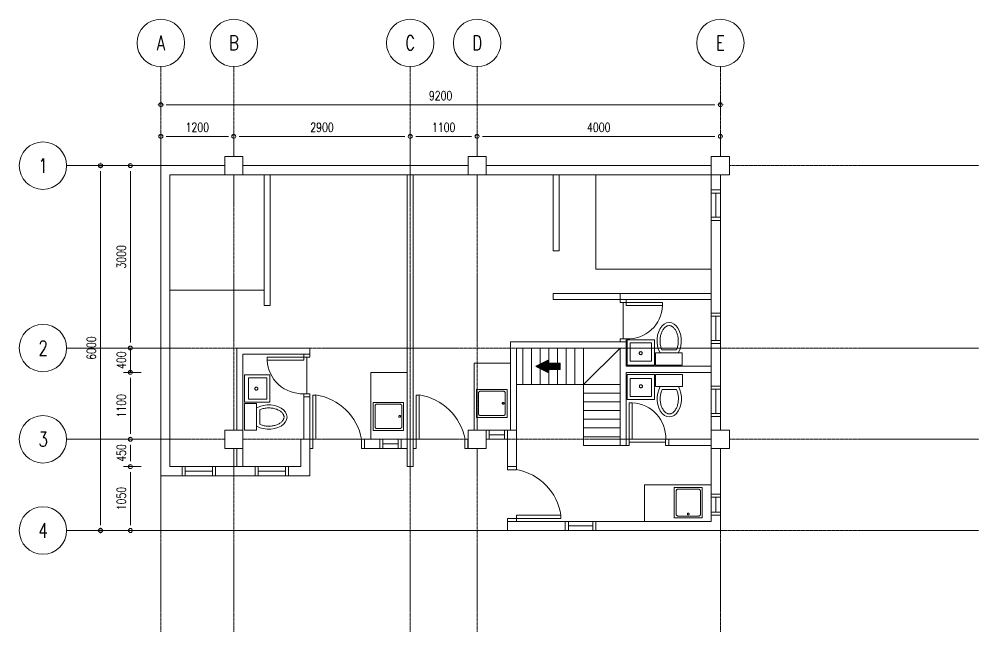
# Model space of a CAD drawing. Header units: millimetres. Extents: x 1634676 to 2610633, y -385676 to -37463.
# Drawn here: x 2037674 to 2053451, y -85067 to -74993 of the extents above; entities that cross this region are included whole.
import ezdxf
from ezdxf.enums import TextEntityAlignment as Align

# ---------------------------------------------------------------- set-up
doc = ezdxf.new("R2010")
doc.units = ezdxf.units.MM
doc.header["$MEASUREMENT"] = 0
doc.linetypes.add('PHANTOM', pattern=[2.5, 1.25, -0.25, 0.25, -0.25, 0.25, -0.25])
doc.layers.get('0').update_dxf_attribs({"lineweight": 15})
doc.layers.get('Defpoints').update_dxf_attribs({"color": 250})
for name, color, linetype, lineweight in [('.1', 1, 'Continuous', 9), ('.15', 7, 'Continuous', 15), ('.2', 2, 'Continuous', 20), ('ST-ANNOT_A', 74, 'Continuous', 20), ('ST-DIM_E', 250, 'Continuous', 13), ('ST-GRID_E', 250, 'PHANTOM', 15), ('ST-HATCH_E', 250, 'Continuous', 9)]:
    doc.layers.add(name, color=color, linetype=linetype, lineweight=lineweight)
doc.styles.add('ST_TEXT', font='romans.shx', dxfattribs={"width": 0.75})
doc.dimstyles.new('ST_D75', dxfattribs={"dimscale": 75, "dimtxt": 2, "dimasz": 1.2, "dimexe": 1.5, "dimexo": 1, "dimgap": 1, "dimtad": 1, "dimdec": 0, "dimzin": 1, "dimdsep": 46, "dimtxsty": 'ST_TEXT', "dimblk": 'OpenIndicator', "dimcen": 1, "dimclrd": 256, "dimclre": 256, "dimclrt": 7, "dimadec": 0, "dimazin": 0, "dimtfac": 1, "dimtdec": 0, "dimtix": 1, "dimtmove": 2, "dimatfit": 3, "dimldrblk": 'OPEN90', "dimfxl": 0.075, "dimlwd": -1, "dimlwe": -1, "dimarcsym": 0})

# ---------------------------------------------------------------- blocks, each defined once
blk = doc.blocks.new('OpenIndicator')
at = {"layer": 'ST-DIM_E'}
h = blk.add_hatch(color=255, dxfattribs=at)
h.paths.add_polyline_path([(0.35, 0), (0.36, 0, 0.414214), (0, 0.36), (0, 0.35, -0.414214)])
h.paths.add_polyline_path([(0, 0.35), (0, 0.36, 0.414214), (-0.36, 0), (-0.35, 0, -0.414214)])
h.paths.add_polyline_path([(0, -0.35), (0, -0.36, 0.414214), (0.36, 0), (0.35, 0, -0.414214)])
h.paths.add_polyline_path([(-0.35, 0), (-0.36, 0, 0.414214), (0, -0.36), (0, -0.35, -0.414214)])
at = {"layer": 'ST-DIM_E', "color": 255}
blk.add_line((0, 0.63), (0, -0.63), dxfattribs=at)
at = {"layer": 'ST-DIM_E', "color": 255, "const_width": 0.01}
blk.add_lwpolyline([(-0.63, 0), (0.63, 0)], dxfattribs=at)
at = {"layer": 'ST-DIM_E', "color": 255}
for radius in [0.365, 0.35]:
    blk.add_circle((0, 0), radius, dxfattribs=at)
blk = doc.blocks.new('*D1664')
at = {"layer": 'Defpoints', "color": 0, "linetype": 'Continuous', "ltscale": 3, "transparency": 16777216}
for p in [(2049203, -58177), (2040003, -58427), (2049203, -58427)]:
    blk.add_point(p, dxfattribs=at)
at = {"layer": 'ST-DIM_E', "ltscale": 3, "transparency": 16777216}
for p, q in [((2040003, -58352), (2040003, -58065)), ((2040093, -58177), (2049113, -58177)), ((2049203, -58352), (2049203, -58065))]:
    blk.add_line(p, q, dxfattribs=at)
at = {"layer": 'ST-DIM_E', "linetype": 'Continuous', "ltscale": 3, "transparency": 16777216, "xscale": 90, "yscale": 90, "zscale": 90, "rotation": 180}
blk.add_blockref('OpenIndicator', (2040003, -58177), dxfattribs=at)
at = {"layer": 'ST-DIM_E', "linetype": 'Continuous', "ltscale": 3, "transparency": 16777216, "xscale": 90, "yscale": 90, "zscale": 90}
blk.add_blockref('OpenIndicator', (2049203, -58177), dxfattribs=at)
at = {"layer": 'ST-DIM_E', "color": 7, "linetype": 'Continuous', "ltscale": 3, "transparency": 16777216, "insert": (2044603, -58027), "char_height": 150, "attachment_point": 5, "style": 'ST_TEXT'}
blk.add_mtext('9200', dxfattribs=at)
blk = doc.blocks.new('_Open90')
at = {"color": 0, "linetype": 'ByBlock', "lineweight": -2}
for p, q in [((0, 0), (-1, 0)), ((-0.5, 0.5), (0, 0)), ((0, 0), (-0.5, -0.5))]:
    blk.add_line(p, q, dxfattribs=at)
blk = doc.blocks.new('*D1665')
at = {"layer": 'Defpoints', "color": 0, "linetype": 'Continuous', "ltscale": 3, "transparency": 16777216}
for p in [(2039253, -59177), (2039011, -65177), (2039253, -65177)]:
    blk.add_point(p, dxfattribs=at)
at = {"layer": 'ST-DIM_E', "ltscale": 3, "transparency": 16777216}
for p, q in [((2039178, -59177), (2038899, -59177)), ((2039011, -59267), (2039011, -65087)), ((2039178, -65177), (2038899, -65177))]:
    blk.add_line(p, q, dxfattribs=at)
at = {"layer": 'ST-DIM_E', "linetype": 'Continuous', "ltscale": 3, "transparency": 16777216, "xscale": 90, "yscale": 90, "zscale": 90}
for p, rotation in [((2039011, -59177), 90), ((2039011, -65177), 270)]:
    blk.add_blockref('OpenIndicator', p, dxfattribs=dict(at, rotation=rotation))
at = {"layer": 'ST-DIM_E', "color": 7, "linetype": 'Continuous', "ltscale": 3, "transparency": 16777216, "insert": (2038861, -62177), "char_height": 150, "attachment_point": 5, "rotation": 90, "style": 'ST_TEXT'}
blk.add_mtext('6000', dxfattribs=at)
blk = doc.blocks.new('*D1666')
at = {"layer": 'Defpoints', "color": 0, "linetype": 'Continuous', "ltscale": 3, "transparency": 16777216}
for p in [(2039753, -59177), (2039503, -62177), (2039753, -62177)]:
    blk.add_point(p, dxfattribs=at)
at = {"layer": 'ST-DIM_E', "ltscale": 3, "transparency": 16777216}
for p, q in [((2039678, -59177), (2039391, -59177)), ((2039503, -59267), (2039503, -62087)), ((2039678, -62177), (2039391, -62177))]:
    blk.add_line(p, q, dxfattribs=at)
at = {"layer": 'ST-DIM_E', "linetype": 'Continuous', "ltscale": 3, "transparency": 16777216, "xscale": 90, "yscale": 90, "zscale": 90}
for p, rotation in [((2039503, -59177), 90), ((2039503, -62177), 270)]:
    blk.add_blockref('OpenIndicator', p, dxfattribs=dict(at, rotation=rotation))
at = {"layer": 'ST-DIM_E', "color": 7, "linetype": 'Continuous', "ltscale": 3, "transparency": 16777216, "insert": (2039353, -60677), "char_height": 150, "attachment_point": 5, "rotation": 90, "style": 'ST_TEXT'}
blk.add_mtext('3000', dxfattribs=at)
blk = doc.blocks.new('*D1667')
at = {"layer": 'Defpoints', "color": 0, "linetype": 'Continuous', "ltscale": 3, "transparency": 16777216}
for p in [(2039753, -63677), (2039503, -64127), (2039753, -64127)]:
    blk.add_point(p, dxfattribs=at)
at = {"layer": 'ST-DIM_E', "ltscale": 3, "transparency": 16777216}
for p, q in [((2039678, -63677), (2039391, -63677)), ((2039503, -63767), (2039503, -64037)), ((2039678, -64127), (2039391, -64127))]:
    blk.add_line(p, q, dxfattribs=at)
at = {"layer": 'ST-DIM_E', "linetype": 'Continuous', "ltscale": 3, "transparency": 16777216, "xscale": 90, "yscale": 90, "zscale": 90}
for p, rotation in [((2039503, -63677), 90), ((2039503, -64127), 270)]:
    blk.add_blockref('OpenIndicator', p, dxfattribs=dict(at, rotation=rotation))
at = {"layer": 'ST-DIM_E', "color": 7, "linetype": 'Continuous', "ltscale": 3, "transparency": 16777216, "insert": (2039353, -63902), "char_height": 150, "attachment_point": 5, "rotation": 90, "style": 'ST_TEXT'}
blk.add_mtext('450', dxfattribs=at)
blk = doc.blocks.new('*D1668')
at = {"layer": 'Defpoints', "color": 0, "linetype": 'Continuous', "ltscale": 3, "transparency": 16777216}
for p in [(2039753, -64127), (2039503, -65177), (2039753, -65177)]:
    blk.add_point(p, dxfattribs=at)
at = {"layer": 'ST-DIM_E', "ltscale": 3, "transparency": 16777216}
for p, q in [((2039678, -64127), (2039391, -64127)), ((2039503, -64217), (2039503, -65087)), ((2039678, -65177), (2039391, -65177))]:
    blk.add_line(p, q, dxfattribs=at)
at = {"layer": 'ST-DIM_E', "linetype": 'Continuous', "ltscale": 3, "transparency": 16777216, "xscale": 90, "yscale": 90, "zscale": 90}
for p, rotation in [((2039503, -64127), 90), ((2039503, -65177), 270)]:
    blk.add_blockref('OpenIndicator', p, dxfattribs=dict(at, rotation=rotation))
at = {"layer": 'ST-DIM_E', "color": 7, "linetype": 'Continuous', "ltscale": 3, "transparency": 16777216, "insert": (2039353, -64652), "char_height": 150, "attachment_point": 5, "rotation": 90, "style": 'ST_TEXT'}
blk.add_mtext('1050', dxfattribs=at)
blk = doc.blocks.new('*D1669')
at = {"layer": 'Defpoints', "color": 0, "linetype": 'Continuous', "ltscale": 3, "transparency": 16777216}
for p in [(2041203, -58696), (2040003, -58927), (2041203, -58927)]:
    blk.add_point(p, dxfattribs=at)
at = {"layer": 'ST-DIM_E', "ltscale": 3, "transparency": 16777216}
for p, q in [((2040003, -58852), (2040003, -58584)), ((2041203, -58852), (2041203, -58584)), ((2040093, -58696), (2041113, -58696))]:
    blk.add_line(p, q, dxfattribs=at)
at = {"layer": 'ST-DIM_E', "linetype": 'Continuous', "ltscale": 3, "transparency": 16777216, "xscale": 90, "yscale": 90, "zscale": 90, "rotation": 180}
blk.add_blockref('OpenIndicator', (2040003, -58696), dxfattribs=at)
at = {"layer": 'ST-DIM_E', "linetype": 'Continuous', "ltscale": 3, "transparency": 16777216, "xscale": 90, "yscale": 90, "zscale": 90}
blk.add_blockref('OpenIndicator', (2041203, -58696), dxfattribs=at)
at = {"layer": 'ST-DIM_E', "color": 7, "linetype": 'Continuous', "ltscale": 3, "transparency": 16777216, "insert": (2040603, -58546), "char_height": 150, "attachment_point": 5, "style": 'ST_TEXT'}
blk.add_mtext('1200', dxfattribs=at)
blk = doc.blocks.new('*D1670')
at = {"layer": 'Defpoints', "color": 0, "linetype": 'Continuous', "ltscale": 3, "transparency": 16777216}
for p in [(2049203, -58696), (2045203, -58927), (2049203, -58927)]:
    blk.add_point(p, dxfattribs=at)
at = {"layer": 'ST-DIM_E', "ltscale": 3, "transparency": 16777216}
for p, q in [((2045203, -58852), (2045203, -58584)), ((2049203, -58852), (2049203, -58584)), ((2045293, -58696), (2049113, -58696))]:
    blk.add_line(p, q, dxfattribs=at)
at = {"layer": 'ST-DIM_E', "linetype": 'Continuous', "ltscale": 3, "transparency": 16777216, "xscale": 90, "yscale": 90, "zscale": 90, "rotation": 180}
blk.add_blockref('OpenIndicator', (2045203, -58696), dxfattribs=at)
at = {"layer": 'ST-DIM_E', "linetype": 'Continuous', "ltscale": 3, "transparency": 16777216, "xscale": 90, "yscale": 90, "zscale": 90}
blk.add_blockref('OpenIndicator', (2049203, -58696), dxfattribs=at)
at = {"layer": 'ST-DIM_E', "color": 7, "linetype": 'Continuous', "ltscale": 3, "transparency": 16777216, "insert": (2047203, -58546), "char_height": 150, "attachment_point": 5, "style": 'ST_TEXT'}
blk.add_mtext('4000', dxfattribs=at)
blk = doc.blocks.new('*D1671')
at = {"layer": 'Defpoints', "color": 0, "linetype": 'Continuous', "ltscale": 3, "transparency": 16777216}
for p in [(2039503, -62577), (2039753, -62577), (2039753, -63677)]:
    blk.add_point(p, dxfattribs=at)
at = {"layer": 'ST-DIM_E', "ltscale": 3, "transparency": 16777216}
for p, q in [((2039678, -62577), (2039391, -62577)), ((2039503, -63587), (2039503, -62667)), ((2039678, -63677), (2039391, -63677))]:
    blk.add_line(p, q, dxfattribs=at)
at = {"layer": 'ST-DIM_E', "linetype": 'Continuous', "ltscale": 3, "transparency": 16777216, "xscale": 90, "yscale": 90, "zscale": 90}
for p, rotation in [((2039503, -62577), 90), ((2039503, -63677), 270)]:
    blk.add_blockref('OpenIndicator', p, dxfattribs=dict(at, rotation=rotation))
at = {"layer": 'ST-DIM_E', "color": 7, "linetype": 'Continuous', "ltscale": 3, "transparency": 16777216, "insert": (2039353, -63127), "char_height": 150, "attachment_point": 5, "rotation": 90, "style": 'ST_TEXT'}
blk.add_mtext('1100', dxfattribs=at)
blk = doc.blocks.new('*D1672')
at = {"layer": 'Defpoints', "color": 0, "linetype": 'Continuous', "ltscale": 3, "transparency": 16777216}
for p in [(2039503, -62177), (2039753, -62177), (2039753, -62577)]:
    blk.add_point(p, dxfattribs=at)
at = {"layer": 'ST-DIM_E', "ltscale": 3, "transparency": 16777216}
for p, q in [((2039503, -62087), (2039503, -61997)), ((2039678, -62177), (2039391, -62177)), ((2039503, -62577), (2039503, -62177)), ((2039678, -62577), (2039391, -62577)), ((2039503, -62667), (2039503, -62757))]:
    blk.add_line(p, q, dxfattribs=at)
at = {"layer": 'ST-DIM_E', "linetype": 'Continuous', "ltscale": 3, "transparency": 16777216, "xscale": 90, "yscale": 90, "zscale": 90}
for p, rotation in [((2039503, -62177), 270), ((2039503, -62577), 90)]:
    blk.add_blockref('OpenIndicator', p, dxfattribs=dict(at, rotation=rotation))
at = {"layer": 'ST-DIM_E', "color": 7, "linetype": 'Continuous', "ltscale": 3, "transparency": 16777216, "insert": (2039353, -62377), "char_height": 150, "attachment_point": 5, "rotation": 90, "style": 'ST_TEXT'}
blk.add_mtext('400', dxfattribs=at)
blk = doc.blocks.new('*D1673')
at = {"layer": 'Defpoints', "color": 0, "linetype": 'Continuous', "ltscale": 3, "transparency": 16777216}
for p in [(2044103, -58696), (2041203, -58927), (2044103, -58927)]:
    blk.add_point(p, dxfattribs=at)
at = {"layer": 'ST-DIM_E', "ltscale": 3, "transparency": 16777216}
for p, q in [((2041203, -58852), (2041203, -58584)), ((2044103, -58852), (2044103, -58584)), ((2041293, -58696), (2044013, -58696))]:
    blk.add_line(p, q, dxfattribs=at)
at = {"layer": 'ST-DIM_E', "linetype": 'Continuous', "ltscale": 3, "transparency": 16777216, "xscale": 90, "yscale": 90, "zscale": 90, "rotation": 180}
blk.add_blockref('OpenIndicator', (2041203, -58696), dxfattribs=at)
at = {"layer": 'ST-DIM_E', "linetype": 'Continuous', "ltscale": 3, "transparency": 16777216, "xscale": 90, "yscale": 90, "zscale": 90}
blk.add_blockref('OpenIndicator', (2044103, -58696), dxfattribs=at)
at = {"layer": 'ST-DIM_E', "color": 7, "linetype": 'Continuous', "ltscale": 3, "transparency": 16777216, "insert": (2042653, -58546), "char_height": 150, "attachment_point": 5, "style": 'ST_TEXT'}
blk.add_mtext('2900', dxfattribs=at)
blk = doc.blocks.new('*D1674')
at = {"layer": 'Defpoints', "color": 0, "linetype": 'Continuous', "ltscale": 3, "transparency": 16777216}
for p in [(2045203, -58696), (2044103, -58927), (2045203, -58927)]:
    blk.add_point(p, dxfattribs=at)
at = {"layer": 'ST-DIM_E', "ltscale": 3, "transparency": 16777216}
for p, q in [((2044103, -58852), (2044103, -58584)), ((2045203, -58852), (2045203, -58584)), ((2044193, -58696), (2045113, -58696))]:
    blk.add_line(p, q, dxfattribs=at)
at = {"layer": 'ST-DIM_E', "linetype": 'Continuous', "ltscale": 3, "transparency": 16777216, "xscale": 90, "yscale": 90, "zscale": 90, "rotation": 180}
blk.add_blockref('OpenIndicator', (2044103, -58696), dxfattribs=at)
at = {"layer": 'ST-DIM_E', "linetype": 'Continuous', "ltscale": 3, "transparency": 16777216, "xscale": 90, "yscale": 90, "zscale": 90}
blk.add_blockref('OpenIndicator', (2045203, -58696), dxfattribs=at)
at = {"layer": 'ST-DIM_E', "color": 7, "linetype": 'Continuous', "ltscale": 3, "transparency": 16777216, "insert": (2044653, -58546), "char_height": 150, "attachment_point": 5, "style": 'ST_TEXT'}
blk.add_mtext('1100', dxfattribs=at)
blk = doc.blocks.new('*U1675')
at = {"layer": 'ST-ANNOT_A', "color": 70, "linetype": 'Continuous', "ltscale": 10}
blk.add_circle((0, 1300), 1300, dxfattribs=at)
at = {"layer": 'ST-GRID_E', "ltscale": 5}
blk.add_line((0, 0), (0, -30980.822832), dxfattribs=at)
at = {"layer": 'ST-ANNOT_A', "color": 7, "style": 'ST_TEXT', "width": 0.75}
blk.add_attdef('A', text='', height=800, dxfattribs=at).set_placement((0, 1300), align=Align.MIDDLE_CENTER)
blk = doc.blocks.new('*U1676')
at = {"layer": 'ST-ANNOT_A', "color": 70, "linetype": 'Continuous', "ltscale": 10}
blk.add_circle((0, 1300), 1300, dxfattribs=at)
at = {"layer": 'ST-GRID_E', "ltscale": 5}
blk.add_line((0, 0), (0, -30980.822832), dxfattribs=at)
at = {"layer": 'ST-ANNOT_A', "color": 7, "style": 'ST_TEXT', "width": 0.75}
blk.add_attdef('A', text='', height=800, dxfattribs=at).set_placement((0, 1300), align=Align.MIDDLE_CENTER)
blk = doc.blocks.new('*U1631')
at = {"layer": 'ST-ANNOT_A', "color": 70, "linetype": 'Continuous', "ltscale": 10}
blk.add_circle((-4087, 0), 1300, dxfattribs=at)
at = {"layer": 'ST-GRID_E', "ltscale": 5}
blk.add_line((47203, 0), (-2787, 0), dxfattribs=at)
at = {"layer": 'ST-ANNOT_A', "color": 7, "style": 'ST_TEXT', "width": 0.75}
blk.add_attdef('A', text='', height=800, dxfattribs=at).set_placement((-4074, 0), align=Align.MIDDLE_CENTER)
blk = doc.blocks.new('5675675757')
for points in [[(2045777, -47336), (2045777, -47036), (2045477, -47036), (2045477, -47336)], [(2049777, -47336), (2049777, -47036), (2049477, -47036), (2049477, -47336)], [(2053777, -47336), (2053777, -47036), (2053477, -47036), (2053477, -47336)], [(2045777, -51836), (2045777, -51536), (2045477, -51536), (2045477, -51836)], [(2049777, -51836), (2049777, -51536), (2049477, -51536), (2049477, -51836)], [(2053777, -51836), (2053777, -51536), (2053477, -51536), (2053477, -51836)]]:
    blk.add_wipeout(points).dxf.layer = 'ST-HATCH_E'
at = {"layer": '.15', "color": 6}
for points in [[(2045477, -47336), (2045477, -47036), (2045777, -47036), (2045777, -47336)], [(2049477, -47336), (2049477, -47036), (2049777, -47036), (2049777, -47336)], [(2053477, -47336), (2053477, -47036), (2053777, -47036), (2053777, -47336)], [(2045477, -51836), (2045477, -51536), (2045777, -51536), (2045777, -51836)], [(2049477, -51836), (2049477, -51536), (2049777, -51536), (2049777, -51836)], [(2053477, -51836), (2053477, -51536), (2053777, -51536), (2053777, -51836)]]:
    blk.add_lwpolyline(points, close=True, dxfattribs=at)
blk = doc.blocks.new('890980890000')
at = {"layer": '.1'}
h = blk.add_hatch(dxfattribs=at)
h.set_pattern_fill('_USER', color=256, scale=0.5, angle=180, pattern_type=0)
h.set_pattern_definition([(180, (2050568.2509, -104537), (-2e-16, -0.5), [])])
h.paths.add_polyline_path([(2034683, -111297), (2034883, -111397), (2034883, -111347), (2034883, -111247), (2034883, -111197)])
h.paths.add_polyline_path([(2034883, -111247), (2034883, -111347), (2035083, -111347), (2035083, -111247)])
for p, q in [((2037719, -107997), (2028519, -107997)), ((2028519, -107997), (2028519, -113997)), ((2037719, -113997), (2037719, -107997)), ((2037569, -108147), (2028669, -108147)), ((2028669, -108147), (2028669, -112947)), ((2028669, -108147), (2030669, -108147)), ((2030219, -108147), (2030319, -108147)), ((2030219, -110297), (2030219, -108147)), ((2030319, -108147), (2030319, -110297)), ((2032569, -112947), (2032569, -108147)), ((2032569, -108147), (2032669, -108147)), ((2032669, -108147), (2032669, -112947)), ((2034969, -108147), (2035069, -108147)), ((2034969, -109397), (2034969, -108147)), ((2035669, -108147), (2034969, -108147)), ((2035069, -108147), (2035069, -109397)), ((2037569, -108147), (2035669, -108147)), ((2035669, -108147), (2035669, -109697)), ((2037569, -113847), (2037569, -108147)), ((2037569, -108147), (2037569, -110147)), ((2035069, -109397), (2034969, -109397)), ((2035669, -109697), (2037569, -109697)), ((2028669, -110047), (2030219, -110047)), ((2036069, -110097), (2034969, -110097)), ((2034969, -110097), (2034969, -110197)), ((2036069, -110097), (2037569, -110097)), ((2036069, -110097), (2036069, -110197)), ((2036069, -110197), (2036069, -110097)), ((2037569, -110097), (2037569, -110297)), ((2034969, -110197), (2036069, -110197)), ((2036069, -110197), (2037569, -110197)), ((2036069, -110197), (2036169, -110197)), ((2036069, -110247), (2036069, -110197)), ((2036069, -110197), (2036069, -110197)), ((2036169, -110247), (2036069, -110247)), ((2036119, -110247), (2036119, -110847)), ((2036169, -110197), (2036169, -110247)), ((2036169, -110247), (2036769, -110247)), ((2036169, -110297), (2036169, -110247)), ((2036769, -110247), (2036769, -110297)), ((2030319, -110297), (2030219, -110297)), ((2036769, -110297), (2036169, -110297)), ((2036835, -110584), (2036795, -110603)), ((2036876, -110577), (2036835, -110584)), ((2036918, -110584), (2036876, -110577)), ((2036957, -110603), (2036918, -110584)), ((2036704, -110726), (2036687, -110783)), ((2036728, -110675), (2036704, -110726)), ((2036759, -110634), (2036728, -110675)), ((2036749, -110747), (2036744, -110762)), ((2036754, -110734), (2036749, -110747)), ((2036760, -110721), (2036754, -110734)), ((2036795, -110603), (2036759, -110634)), ((2036767, -110708), (2036760, -110721)), ((2036774, -110697), (2036767, -110708)), ((2036781, -110686), (2036774, -110697)), ((2036789, -110676), (2036781, -110686)), ((2036796, -110667), (2036789, -110676)), ((2036804, -110659), (2036796, -110667)), ((2036812, -110652), (2036804, -110659)), ((2036821, -110646), (2036812, -110652)), ((2036829, -110641), (2036821, -110646)), ((2036837, -110637), (2036829, -110641)), ((2036845, -110633), (2036837, -110637)), ((2036853, -110630), (2036845, -110633)), ((2036861, -110629), (2036853, -110630)), ((2036869, -110627), (2036861, -110629)), ((2036876, -110627), (2036869, -110627)), ((2036884, -110627), (2036876, -110627)), ((2036892, -110629), (2036884, -110627)), ((2036900, -110630), (2036892, -110629)), ((2036908, -110633), (2036900, -110630)), ((2036916, -110637), (2036908, -110633)), ((2036924, -110641), (2036916, -110637)), ((2036932, -110646), (2036924, -110641)), ((2036940, -110652), (2036932, -110646)), ((2036948, -110659), (2036940, -110652)), ((2036956, -110667), (2036948, -110659)), ((2036964, -110676), (2036956, -110667)), ((2036993, -110634), (2036957, -110603)), ((2036972, -110686), (2036964, -110676)), ((2036979, -110697), (2036972, -110686)), ((2036986, -110708), (2036979, -110697)), ((2036992, -110721), (2036986, -110708)), ((2036998, -110734), (2036992, -110721)), ((2037024, -110675), (2036993, -110634)), ((2037004, -110747), (2036998, -110734)), ((2037009, -110762), (2037004, -110747)), ((2037049, -110726), (2037024, -110675)), ((2037066, -110783), (2037049, -110726)), ((2036069, -110897), (2034269, -110897)), ((2034269, -110897), (2034269, -112347)), ((2036069, -110847), (2036069, -110897)), ((2036069, -110847), (2036169, -110847)), ((2036069, -110897), (2036169, -110897)), ((2036069, -110897), (2036169, -110897)), ((2036169, -110897), (2036169, -110847)), ((2036169, -111297), (2036169, -110897)), ((2036184, -110861), (2036184, -111277)), ((2036634, -110861), (2036184, -110861)), ((2036234, -110911), (2036234, -111211)), ((2036584, -110911), (2036234, -110911)), ((2036584, -111211), (2036584, -110911)), ((2036634, -111277), (2036634, -110861)), ((2036678, -110844), (2036677, -110906)), ((2036677, -110906), (2036686, -110967)), ((2036687, -110783), (2036678, -110844)), ((2036727, -110856), (2036726, -110873)), ((2036726, -110873), (2036727, -110889)), ((2036728, -110840), (2036727, -110856)), ((2036727, -110889), (2036727, -110906)), ((2036727, -110906), (2036729, -110922)), ((2036730, -110824), (2036728, -110840)), ((2036732, -110808), (2036730, -110824)), ((2036736, -110792), (2036732, -110808)), ((2036740, -110777), (2036736, -110792)), ((2036744, -110762), (2036740, -110777)), ((2037013, -110777), (2037009, -110762)), ((2037017, -110792), (2037013, -110777)), ((2037020, -110808), (2037017, -110792)), ((2037023, -110824), (2037020, -110808)), ((2037025, -110840), (2037023, -110824)), ((2037024, -110922), (2037025, -110906)), ((2037026, -110856), (2037025, -110840)), ((2037025, -110906), (2037026, -110889)), ((2037026, -110873), (2037026, -110856)), ((2037026, -110889), (2037026, -110873)), ((2037075, -110844), (2037066, -110783)), ((2037067, -110967), (2037075, -110906)), ((2037075, -110906), (2037075, -110844)), ((2029769, -110997), (2029769, -112347)), ((2029769, -110997), (2030969, -110997)), ((2030969, -110997), (2030969, -110997)), ((2030969, -110997), (2030969, -111097)), ((2034369, -110997), (2036069, -110997)), ((2036069, -110997), (2034369, -110997)), ((2034369, -110997), (2034369, -110997)), ((2034369, -110997), (2034369, -112347)), ((2034469, -111597), (2034469, -110997)), ((2034612, -111597), (2034612, -110997)), ((2034755, -111597), (2034755, -110997)), ((2034898, -111597), (2034898, -110997)), ((2035040, -111597), (2035040, -110997)), ((2035183, -111597), (2035183, -110997)), ((2035326, -111597), (2035326, -110997)), ((2035469, -111597), (2036069, -110997)), ((2036069, -110997), (2036069, -110997)), ((2036069, -112597), (2036069, -110997)), ((2036387, -111069), (2036385, -111075)), ((2036391, -111064), (2036387, -111069)), ((2036397, -111060), (2036391, -111064)), ((2036403, -111057), (2036397, -111060)), ((2036409, -111056), (2036403, -111057)), ((2036416, -111057), (2036409, -111056)), ((2036422, -111060), (2036416, -111057)), ((2036427, -111064), (2036422, -111060)), ((2036431, -111069), (2036427, -111064)), ((2036433, -111075), (2036431, -111069)), ((2036686, -110967), (2036702, -111024)), ((2036702, -111024), (2036726, -111075)), ((2036729, -110922), (2036731, -110939)), ((2036731, -110939), (2036734, -110954)), ((2036734, -110954), (2036738, -110970)), ((2036738, -110970), (2036742, -110985)), ((2036742, -110985), (2036746, -111000)), ((2036746, -111000), (2036752, -111014)), ((2036752, -111014), (2036757, -111027)), ((2036995, -111027), (2036757, -111027)), ((2036995, -111027), (2037001, -111014)), ((2037001, -111014), (2037006, -111000)), ((2037006, -111000), (2037011, -110985)), ((2037011, -110985), (2037015, -110970)), ((2037015, -110970), (2037019, -110954)), ((2037019, -110954), (2037022, -110939)), ((2037022, -110939), (2037024, -110922)), ((2037026, -111075), (2037051, -111024)), ((2037051, -111024), (2037067, -110967)), ((2029869, -111097), (2029869, -112347)), ((2029869, -111097), (2030869, -111097)), ((2030869, -111147), (2030269, -111147)), ((2030269, -111147), (2030269, -111197)), ((2030269, -111197), (2030869, -111197)), ((2030969, -111097), (2030869, -111097)), ((2030869, -111097), (2030869, -111147)), ((2030869, -111147), (2030969, -111147)), ((2030869, -111197), (2030869, -111147)), ((2030919, -111147), (2030919, -111747)), ((2030969, -111147), (2030969, -111097)), ((2034883, -111197), (2034683, -111297)), ((2034883, -111247), (2034883, -111197)), ((2036234, -111211), (2036584, -111211)), ((2036385, -111075), (2036384, -111081)), ((2036384, -111081), (2036385, -111088)), ((2036385, -111088), (2036387, -111094)), ((2036387, -111094), (2036391, -111099)), ((2036391, -111099), (2036397, -111103)), ((2036397, -111103), (2036403, -111105)), ((2036403, -111105), (2036409, -111106)), ((2036409, -111106), (2036416, -111105)), ((2036416, -111105), (2036422, -111103)), ((2036422, -111103), (2036427, -111099)), ((2036427, -111099), (2036431, -111094)), ((2036431, -111094), (2036433, -111088)), ((2036434, -111081), (2036433, -111075)), ((2036433, -111088), (2036434, -111081)), ((2036652, -111077), (2037092, -111077)), ((2036652, -111277), (2036652, -111077)), ((2037092, -111077), (2037092, -111277)), ((2033669, -111247), (2034269, -111247)), ((2033669, -112347), (2033669, -111247)), ((2034269, -111247), (2034269, -112347)), ((2034683, -111297), (2034883, -111397)), ((2034883, -111347), (2034883, -111397)), ((2036169, -111297), (2037569, -111297)), ((2036184, -111277), (2036634, -111277)), ((2037092, -111277), (2036652, -111277)), ((2030310, -111439), (2029894, -111439)), ((2029894, -111439), (2029894, -111889)), ((2030260, -111489), (2029960, -111489)), ((2029960, -111489), (2029960, -111839)), ((2030260, -111839), (2030260, -111489)), ((2030310, -111889), (2030310, -111439)), ((2032569, -111397), (2031969, -111397)), ((2031969, -111397), (2031969, -112497)), ((2032569, -112497), (2032569, -111397)), ((2037569, -111397), (2036169, -111397)), ((2036169, -112597), (2036169, -111397)), ((2036187, -111845), (2036187, -111429)), ((2036187, -111429), (2036637, -111429)), ((2036237, -111795), (2036237, -111495)), ((2036237, -111495), (2036587, -111495)), ((2036587, -111495), (2036587, -111795)), ((2036637, -111429), (2036637, -111845)), ((2037094, -111429), (2036654, -111429)), ((2036654, -111429), (2036654, -111629)), ((2037094, -111629), (2037094, -111429)), ((2030066, -111658), (2030065, -111664)), ((2030065, -111664), (2030066, -111671)), ((2030068, -111652), (2030066, -111658)), ((2030066, -111671), (2030068, -111677)), ((2030072, -111647), (2030068, -111652)), ((2030068, -111677), (2030072, -111682)), ((2030077, -111643), (2030072, -111647)), ((2030072, -111682), (2030077, -111686)), ((2030083, -111640), (2030077, -111643)), ((2030077, -111686), (2030083, -111688)), ((2030090, -111639), (2030083, -111640)), ((2030083, -111688), (2030090, -111689)), ((2030096, -111640), (2030090, -111639)), ((2030090, -111689), (2030096, -111688)), ((2030102, -111643), (2030096, -111640)), ((2030096, -111688), (2030102, -111686)), ((2030108, -111647), (2030102, -111643)), ((2030102, -111686), (2030108, -111682)), ((2030111, -111652), (2030108, -111647)), ((2030108, -111682), (2030111, -111677)), ((2030114, -111658), (2030111, -111652)), ((2030111, -111677), (2030114, -111671)), ((2030115, -111664), (2030114, -111658)), ((2030114, -111671), (2030115, -111664)), ((2033711, -111677), (2033711, -112137)), ((2034211, -111677), (2033711, -111677)), ((2034211, -112137), (2034211, -111677)), ((2036387, -111625), (2036388, -111619)), ((2036388, -111632), (2036387, -111625)), ((2036388, -111619), (2036390, -111613)), ((2036390, -111638), (2036388, -111632)), ((2036390, -111613), (2036394, -111607)), ((2036394, -111643), (2036390, -111638)), ((2036394, -111607), (2036399, -111604)), ((2036399, -111647), (2036394, -111643)), ((2036399, -111604), (2036405, -111601)), ((2036405, -111649), (2036399, -111647)), ((2036405, -111601), (2036412, -111600)), ((2036412, -111650), (2036405, -111649)), ((2036412, -111600), (2036418, -111601)), ((2036418, -111649), (2036412, -111650)), ((2036418, -111601), (2036424, -111604)), ((2036424, -111647), (2036418, -111649)), ((2036424, -111604), (2036429, -111607)), ((2036429, -111643), (2036424, -111647)), ((2036429, -111607), (2036433, -111613)), ((2036433, -111638), (2036429, -111643)), ((2036433, -111613), (2036436, -111619)), ((2036436, -111632), (2036433, -111638)), ((2036436, -111619), (2036437, -111625)), ((2036437, -111625), (2036436, -111632)), ((2036654, -111629), (2037094, -111629)), ((2036688, -111739), (2036705, -111682)), ((2036705, -111682), (2036729, -111631)), ((2036749, -111707), (2036754, -111693)), ((2036754, -111693), (2036760, -111679)), ((2036998, -111679), (2036760, -111679)), ((2036998, -111679), (2037004, -111693)), ((2037004, -111693), (2037009, -111707)), ((2037029, -111631), (2037053, -111682)), ((2037053, -111682), (2037070, -111739)), ((2029960, -111839), (2030260, -111839)), ((2030869, -111797), (2030869, -111747)), ((2030969, -111747), (2030869, -111747)), ((2030869, -112497), (2030869, -111747)), ((2030969, -111797), (2030869, -111797)), ((2030969, -111747), (2030969, -111797)), ((2030969, -113097), (2030969, -111747)), ((2033742, -111729), (2033741, -111733)), ((2033741, -111733), (2033741, -111737)), ((2033741, -111737), (2033741, -112077)), ((2033743, -111726), (2033742, -111729)), ((2033745, -111722), (2033743, -111726)), ((2033747, -111719), (2033745, -111722)), ((2033750, -111716), (2033747, -111719)), ((2033753, -111713), (2033750, -111716)), ((2033756, -111711), (2033753, -111713)), ((2033759, -111709), (2033756, -111711)), ((2033763, -111708), (2033759, -111709)), ((2033767, -111707), (2033763, -111708)), ((2033771, -111707), (2033767, -111707)), ((2034151, -111707), (2033771, -111707)), ((2034155, -111707), (2034151, -111707)), ((2034159, -111708), (2034155, -111707)), ((2034162, -111709), (2034159, -111708)), ((2034166, -111711), (2034162, -111709)), ((2034169, -111713), (2034166, -111711)), ((2034172, -111716), (2034169, -111713)), ((2034175, -111719), (2034172, -111716)), ((2034177, -111722), (2034175, -111719)), ((2034179, -111726), (2034177, -111722)), ((2034180, -111729), (2034179, -111726)), ((2034181, -111733), (2034180, -111729)), ((2034181, -111737), (2034181, -111733)), ((2034181, -112077), (2034181, -111737)), ((2035469, -111740), (2036069, -111740)), ((2036637, -111845), (2036187, -111845)), ((2036587, -111795), (2036237, -111795)), ((2036680, -111800), (2036688, -111739)), ((2036680, -111863), (2036680, -111800)), ((2036729, -111817), (2036730, -111800)), ((2036729, -111833), (2036729, -111817)), ((2036729, -111850), (2036729, -111833)), ((2036731, -111867), (2036729, -111850)), ((2036730, -111800), (2036732, -111784)), ((2036732, -111784), (2036734, -111768)), ((2036734, -111768), (2036737, -111752)), ((2036737, -111752), (2036740, -111736)), ((2036740, -111736), (2036744, -111721)), ((2036744, -111721), (2036749, -111707)), ((2037009, -111707), (2037014, -111721)), ((2037014, -111721), (2037018, -111736)), ((2037018, -111736), (2037021, -111752)), ((2037021, -111752), (2037024, -111768)), ((2037024, -111768), (2037026, -111784)), ((2037026, -111784), (2037028, -111800)), ((2037028, -111850), (2037027, -111867)), ((2037028, -111800), (2037029, -111817)), ((2037029, -111833), (2037028, -111850)), ((2037029, -111817), (2037029, -111833)), ((2037070, -111739), (2037078, -111800)), ((2037078, -111800), (2037078, -111863)), ((2029894, -111889), (2030310, -111889)), ((2029894, -112347), (2029894, -111907)), ((2029894, -111907), (2030094, -111907)), ((2030094, -111907), (2030094, -112347)), ((2030147, -111957), (2030096, -111981)), ((2030157, -112007), (2030144, -112012)), ((2030144, -112250), (2030144, -112012)), ((2030204, -111941), (2030147, -111957)), ((2030171, -112001), (2030157, -112007)), ((2030186, -111997), (2030171, -112001)), ((2030201, -111993), (2030186, -111997)), ((2030217, -111989), (2030201, -111993)), ((2030265, -111932), (2030204, -111941)), ((2030232, -111986), (2030217, -111989)), ((2030249, -111984), (2030232, -111986)), ((2030265, -111982), (2030249, -111984)), ((2030327, -111933), (2030265, -111932)), ((2030282, -111982), (2030265, -111982)), ((2030298, -111981), (2030282, -111982)), ((2030315, -111982), (2030298, -111981)), ((2030331, -111983), (2030315, -111982)), ((2030388, -111942), (2030327, -111933)), ((2030347, -111985), (2030331, -111983)), ((2030364, -111988), (2030347, -111985)), ((2030379, -111991), (2030364, -111988)), ((2030395, -111995), (2030379, -111991)), ((2030445, -111959), (2030388, -111942)), ((2030409, -111999), (2030395, -111995)), ((2030424, -112004), (2030409, -111999)), ((2030437, -112010), (2030424, -112004)), ((2030450, -112016), (2030437, -112010)), ((2030496, -111983), (2030445, -111959)), ((2030463, -112022), (2030450, -112016)), ((2030537, -112014), (2030496, -111983)), ((2030568, -112050), (2030537, -112014)), ((2032011, -112350), (2032011, -111890)), ((2032011, -111890), (2032511, -111890)), ((2032041, -111946), (2032042, -111942)), ((2032041, -111950), (2032041, -111946)), ((2032041, -112290), (2032041, -111950)), ((2032042, -111942), (2032043, -111938)), ((2032043, -111938), (2032045, -111935)), ((2032045, -111935), (2032047, -111932)), ((2032047, -111932), (2032050, -111929)), ((2032050, -111929), (2032053, -111926)), ((2032053, -111926), (2032056, -111924)), ((2032056, -111924), (2032059, -111922)), ((2032059, -111922), (2032063, -111921)), ((2032063, -111921), (2032067, -111920)), ((2032067, -111920), (2032071, -111920)), ((2032071, -111920), (2032451, -111920)), ((2032451, -111920), (2032455, -111920)), ((2032455, -111920), (2032459, -111921)), ((2032459, -111921), (2032462, -111922)), ((2032462, -111922), (2032466, -111924)), ((2032466, -111924), (2032469, -111926)), ((2032469, -111926), (2032472, -111929)), ((2032472, -111929), (2032475, -111932)), ((2032475, -111932), (2032477, -111935)), ((2032477, -111935), (2032479, -111938)), ((2032479, -111938), (2032480, -111942)), ((2032480, -111942), (2032481, -111946)), ((2032481, -111946), (2032481, -111950)), ((2032481, -111950), (2032481, -112290)), ((2032511, -111890), (2032511, -112350)), ((2034133, -111903), (2034132, -111907)), ((2034132, -111907), (2034133, -111911)), ((2034134, -111900), (2034133, -111903)), ((2034133, -111911), (2034134, -111915)), ((2034137, -111896), (2034134, -111900)), ((2034134, -111915), (2034137, -111918)), ((2034140, -111894), (2034137, -111896)), ((2034137, -111918), (2034140, -111920)), ((2034143, -111893), (2034140, -111894)), ((2034140, -111920), (2034143, -111922)), ((2034147, -111892), (2034143, -111893)), ((2034143, -111922), (2034147, -111922)), ((2034151, -111893), (2034147, -111892)), ((2034147, -111922), (2034151, -111922)), ((2034155, -111894), (2034151, -111893)), ((2034151, -111922), (2034155, -111920)), ((2034158, -111896), (2034155, -111894)), ((2034155, -111920), (2034158, -111918)), ((2034160, -111900), (2034158, -111896)), ((2034158, -111918), (2034160, -111915)), ((2034162, -111903), (2034160, -111900)), ((2034160, -111915), (2034162, -111911)), ((2034162, -111907), (2034162, -111903)), ((2034162, -111911), (2034162, -111907)), ((2035469, -111883), (2036069, -111883)), ((2036219, -112497), (2036219, -111897)), ((2036219, -111897), (2036269, -111897)), ((2036269, -111897), (2036269, -112497)), ((2036689, -111924), (2036680, -111863)), ((2036706, -111981), (2036689, -111924)), ((2036731, -112031), (2036706, -111981)), ((2036733, -111883), (2036731, -111867)), ((2036735, -111899), (2036733, -111883)), ((2036738, -111915), (2036735, -111899)), ((2036742, -111930), (2036738, -111915)), ((2036746, -111945), (2036742, -111930)), ((2036751, -111959), (2036746, -111945)), ((2036757, -111973), (2036751, -111959)), ((2036763, -111986), (2036757, -111973)), ((2036770, -111998), (2036763, -111986)), ((2036776, -112010), (2036770, -111998)), ((2036784, -112020), (2036776, -112010)), ((2036981, -112010), (2036974, -112020)), ((2036988, -111998), (2036981, -112010)), ((2036995, -111986), (2036988, -111998)), ((2037001, -111973), (2036995, -111986)), ((2037006, -111959), (2037001, -111973)), ((2037011, -111945), (2037006, -111959)), ((2037016, -111930), (2037011, -111945)), ((2037020, -111915), (2037016, -111930)), ((2037023, -111899), (2037020, -111915)), ((2037025, -111883), (2037023, -111899)), ((2037027, -111867), (2037025, -111883)), ((2037052, -111981), (2037027, -112031)), ((2037069, -111924), (2037052, -111981)), ((2037078, -111863), (2037069, -111924)), ((2030474, -112029), (2030463, -112022)), ((2030485, -112036), (2030474, -112029)), ((2030495, -112044), (2030485, -112036)), ((2030504, -112052), (2030495, -112044)), ((2030512, -112059), (2030504, -112052)), ((2030519, -112068), (2030512, -112059)), ((2030525, -112076), (2030519, -112068)), ((2030530, -112084), (2030525, -112076)), ((2030535, -112092), (2030530, -112084)), ((2030530, -112179), (2030535, -112171)), ((2030538, -112100), (2030535, -112092)), ((2030535, -112171), (2030538, -112163)), ((2030541, -112108), (2030538, -112100)), ((2030538, -112163), (2030541, -112155)), ((2030543, -112116), (2030541, -112108)), ((2030541, -112155), (2030543, -112147)), ((2030544, -112124), (2030543, -112116)), ((2030543, -112147), (2030544, -112139)), ((2030544, -112131), (2030544, -112124)), ((2030544, -112139), (2030544, -112131)), ((2030587, -112090), (2030568, -112050)), ((2030568, -112212), (2030587, -112173)), ((2030594, -112131), (2030587, -112090)), ((2030587, -112173), (2030594, -112131)), ((2032432, -112120), (2032433, -112116)), ((2032433, -112124), (2032432, -112120)), ((2032433, -112116), (2032434, -112112)), ((2032434, -112127), (2032433, -112124)), ((2032434, -112112), (2032437, -112109)), ((2032437, -112131), (2032434, -112127)), ((2032437, -112109), (2032440, -112107)), ((2032440, -112133), (2032437, -112131)), ((2032440, -112107), (2032443, -112105)), ((2032443, -112134), (2032440, -112133)), ((2032443, -112105), (2032447, -112105)), ((2032447, -112135), (2032443, -112134)), ((2032447, -112105), (2032451, -112105)), ((2032451, -112134), (2032447, -112135)), ((2032451, -112105), (2032455, -112107)), ((2032455, -112133), (2032451, -112134)), ((2032455, -112107), (2032458, -112109)), ((2032458, -112131), (2032455, -112133)), ((2032458, -112109), (2032460, -112112)), ((2032460, -112127), (2032458, -112131)), ((2032460, -112112), (2032462, -112116)), ((2032462, -112124), (2032460, -112127)), ((2032462, -112116), (2032462, -112120)), ((2032462, -112120), (2032462, -112124)), ((2033711, -112137), (2034211, -112137)), ((2033741, -112077), (2033741, -112081)), ((2033741, -112081), (2033742, -112085)), ((2033742, -112085), (2033743, -112089)), ((2033743, -112089), (2033745, -112092)), ((2033745, -112092), (2033747, -112095)), ((2033747, -112095), (2033750, -112098)), ((2033750, -112098), (2033753, -112101)), ((2033753, -112101), (2033756, -112103)), ((2033756, -112103), (2033759, -112105)), ((2033759, -112105), (2033763, -112106)), ((2033763, -112106), (2033767, -112107)), ((2033767, -112107), (2033771, -112107)), ((2033771, -112107), (2034151, -112107)), ((2034151, -112107), (2034155, -112107)), ((2034155, -112107), (2034159, -112106)), ((2034159, -112106), (2034162, -112105)), ((2034162, -112105), (2034166, -112103)), ((2034166, -112103), (2034169, -112101)), ((2034169, -112101), (2034172, -112098)), ((2034172, -112098), (2034175, -112095)), ((2034175, -112095), (2034177, -112092)), ((2034177, -112092), (2034179, -112089)), ((2034179, -112089), (2034180, -112085)), ((2034180, -112085), (2034181, -112081)), ((2034181, -112081), (2034181, -112077)), ((2035469, -112026), (2036069, -112026)), ((2035469, -112168), (2036069, -112168)), ((2036762, -112073), (2036731, -112031)), ((2036798, -112104), (2036762, -112073)), ((2036791, -112030), (2036784, -112020)), ((2036799, -112039), (2036791, -112030)), ((2036838, -112123), (2036798, -112104)), ((2036807, -112047), (2036799, -112039)), ((2036815, -112054), (2036807, -112047)), ((2036823, -112060), (2036815, -112054)), ((2036831, -112066), (2036823, -112060)), ((2036839, -112070), (2036831, -112066)), ((2036879, -112129), (2036838, -112123)), ((2036847, -112073), (2036839, -112070)), ((2036855, -112076), (2036847, -112073)), ((2036863, -112078), (2036855, -112076)), ((2036871, -112079), (2036863, -112078)), ((2036879, -112079), (2036871, -112079)), ((2036887, -112079), (2036879, -112079)), ((2036920, -112123), (2036879, -112129)), ((2036895, -112078), (2036887, -112079)), ((2036902, -112076), (2036895, -112078)), ((2036910, -112073), (2036902, -112076)), ((2036918, -112070), (2036910, -112073)), ((2036927, -112066), (2036918, -112070)), ((2036960, -112104), (2036920, -112123)), ((2036935, -112060), (2036927, -112066)), ((2036943, -112054), (2036935, -112060)), ((2036951, -112047), (2036943, -112054)), ((2036959, -112039), (2036951, -112047)), ((2036967, -112030), (2036959, -112039)), ((2036996, -112073), (2036960, -112104)), ((2036974, -112020), (2036967, -112030)), ((2037027, -112031), (2036996, -112073)), ((2030096, -112282), (2030147, -112306)), ((2030144, -112250), (2030157, -112256)), ((2030147, -112306), (2030204, -112322)), ((2030157, -112256), (2030171, -112261)), ((2030171, -112261), (2030186, -112266)), ((2030186, -112266), (2030201, -112270)), ((2030201, -112270), (2030217, -112274)), ((2030204, -112322), (2030265, -112331)), ((2030217, -112274), (2030232, -112277)), ((2030232, -112277), (2030249, -112279)), ((2030249, -112279), (2030265, -112280)), ((2030265, -112280), (2030282, -112281)), ((2030265, -112331), (2030327, -112330)), ((2030282, -112281), (2030298, -112281)), ((2030298, -112281), (2030315, -112281)), ((2030315, -112281), (2030331, -112280)), ((2030327, -112330), (2030388, -112321)), ((2030331, -112280), (2030347, -112278)), ((2030347, -112278), (2030364, -112275)), ((2030364, -112275), (2030379, -112272)), ((2030379, -112272), (2030395, -112268)), ((2030388, -112321), (2030445, -112304)), ((2030395, -112268), (2030409, -112264)), ((2030409, -112264), (2030424, -112259)), ((2030424, -112259), (2030437, -112253)), ((2030437, -112253), (2030450, -112247)), ((2030445, -112304), (2030496, -112280)), ((2030450, -112247), (2030463, -112241)), ((2030463, -112241), (2030474, -112234)), ((2030474, -112234), (2030485, -112227)), ((2030485, -112227), (2030495, -112219)), ((2030495, -112219), (2030504, -112211)), ((2030496, -112280), (2030537, -112249)), ((2030504, -112211), (2030512, -112203)), ((2030512, -112203), (2030519, -112195)), ((2030519, -112195), (2030525, -112187)), ((2030525, -112187), (2030530, -112179)), ((2030537, -112249), (2030568, -112212)), ((2032041, -112294), (2032041, -112290)), ((2032042, -112298), (2032041, -112294)), ((2032043, -112301), (2032042, -112298)), ((2032045, -112305), (2032043, -112301)), ((2032047, -112308), (2032045, -112305)), ((2032050, -112311), (2032047, -112308)), ((2032053, -112314), (2032050, -112311)), ((2032056, -112316), (2032053, -112314)), ((2032059, -112318), (2032056, -112316)), ((2032063, -112319), (2032059, -112318)), ((2032067, -112320), (2032063, -112319)), ((2032071, -112320), (2032067, -112320)), ((2032451, -112320), (2032071, -112320)), ((2032455, -112320), (2032451, -112320)), ((2032459, -112319), (2032455, -112320)), ((2032462, -112318), (2032459, -112319)), ((2032466, -112316), (2032462, -112318)), ((2032469, -112314), (2032466, -112316)), ((2032472, -112311), (2032469, -112314)), ((2032475, -112308), (2032472, -112311)), ((2032477, -112305), (2032475, -112308)), ((2032479, -112301), (2032477, -112305)), ((2032480, -112298), (2032479, -112301)), ((2032481, -112294), (2032480, -112298)), ((2032481, -112290), (2032481, -112294)), ((2035469, -112311), (2036069, -112311)), ((2030094, -112347), (2029894, -112347)), ((2032511, -112350), (2032011, -112350)), ((2034269, -112347), (2033669, -112347)), ((2033919, -112347), (2033869, -112347)), ((2033869, -112347), (2033869, -112497)), ((2034369, -112347), (2033869, -112347)), ((2033919, -112497), (2033919, -112347)), ((2033919, -112347), (2034169, -112347)), ((2033919, -112422), (2034169, -112422)), ((2034219, -112347), (2034169, -112347)), ((2034169, -112347), (2034169, -112497)), ((2034219, -112497), (2034219, -112347)), ((2034369, -112347), (2034369, -112947)), ((2035469, -112454), (2036069, -112454)), ((2029769, -112947), (2029769, -112647)), ((2029869, -112947), (2029869, -112647)), ((2030969, -112497), (2030819, -112497)), ((2030819, -112497), (2030819, -112947)), ((2031869, -112647), (2031869, -112497)), ((2032569, -112497), (2031869, -112497)), ((2032569, -112647), (2031869, -112647)), ((2031969, -112497), (2032569, -112497)), ((2032169, -112497), (2032119, -112497)), ((2032119, -112497), (2032119, -112647)), ((2032119, -112647), (2032169, -112647)), ((2032169, -112647), (2032169, -112497)), ((2032169, -112497), (2032419, -112497)), ((2032169, -112572), (2032419, -112572)), ((2032169, -112647), (2032419, -112647)), ((2032469, -112497), (2032419, -112497)), ((2032419, -112497), (2032419, -112647)), ((2032419, -112647), (2032469, -112647)), ((2032469, -112647), (2032469, -112497)), ((2034219, -112497), (2033869, -112497)), ((2033869, -112497), (2033919, -112497)), ((2033919, -112497), (2034169, -112497)), ((2034169, -112497), (2034219, -112497)), ((2034219, -112947), (2034219, -112497)), ((2036069, -112597), (2036169, -112597)), ((2036169, -112597), (2036169, -112497)), ((2036169, -112497), (2036219, -112497)), ((2036219, -112597), (2036169, -112597)), ((2036219, -112497), (2036219, -112597)), ((2036269, -112497), (2036219, -112497)), ((2036219, -112547), (2036819, -112547)), ((2036869, -112497), (2036819, -112497)), ((2036819, -112597), (2036819, -112497)), ((2037569, -112497), (2036819, -112497)), ((2036819, -112497), (2036819, -112597)), ((2036819, -112597), (2036869, -112597)), ((2037569, -112597), (2036819, -112597)), ((2036869, -112597), (2036869, -112497)), ((2028669, -112947), (2030819, -112947)), ((2028919, -112947), (2028869, -112947)), ((2028869, -112947), (2028869, -113097)), ((2028919, -113097), (2028919, -112947)), ((2028919, -112947), (2029369, -112947)), ((2029419, -112947), (2029369, -112947)), ((2029369, -112947), (2029369, -113097)), ((2029419, -113097), (2029419, -112947)), ((2030119, -112947), (2030069, -112947)), ((2030069, -112947), (2030069, -113097)), ((2030119, -113097), (2030119, -112947)), ((2030119, -112947), (2030569, -112947)), ((2030619, -112947), (2030569, -112947)), ((2030569, -112947), (2030569, -113097)), ((2030619, -113097), (2030619, -112947)), ((2032669, -112947), (2032569, -112947)), ((2034369, -112947), (2034219, -112947)), ((2028519, -113997), (2028519, -113097)), ((2028519, -113097), (2030969, -113097)), ((2028869, -113097), (2028919, -113097)), ((2028919, -113022), (2029369, -113022)), ((2028919, -113097), (2029369, -113097)), ((2029369, -113097), (2029419, -113097)), ((2030069, -113097), (2030119, -113097)), ((2030119, -113022), (2030569, -113022)), ((2030119, -113097), (2030569, -113097)), ((2030569, -113097), (2030619, -113097)), ((2036469, -113247), (2036469, -113847)), ((2037569, -113247), (2036469, -113247)), ((2037569, -113847), (2037569, -113247)), ((2036961, -113289), (2037421, -113289)), ((2036961, -113789), (2036961, -113289)), ((2036991, -113345), (2036992, -113341)), ((2036991, -113349), (2036991, -113345)), ((2036991, -113729), (2036991, -113349)), ((2036992, -113341), (2036993, -113337)), ((2036993, -113337), (2036995, -113334)), ((2036995, -113334), (2036997, -113331)), ((2036997, -113331), (2036999, -113328)), ((2036999, -113328), (2037002, -113325)), ((2037002, -113325), (2037006, -113323)), ((2037006, -113323), (2037009, -113321)), ((2037009, -113321), (2037013, -113320)), ((2037013, -113320), (2037017, -113319)), ((2037017, -113319), (2037021, -113319)), ((2037021, -113319), (2037361, -113319)), ((2037361, -113319), (2037365, -113319)), ((2037365, -113319), (2037368, -113320)), ((2037368, -113320), (2037372, -113321)), ((2037372, -113321), (2037376, -113323)), ((2037376, -113323), (2037379, -113325)), ((2037379, -113325), (2037382, -113328)), ((2037382, -113328), (2037384, -113331)), ((2037384, -113331), (2037387, -113334)), ((2037387, -113334), (2037388, -113337)), ((2037388, -113337), (2037390, -113341)), ((2037390, -113341), (2037390, -113345)), ((2037390, -113345), (2037391, -113349)), ((2037391, -113349), (2037391, -113729)), ((2037420, -113289), (2037420, -113789)), ((2037569, -113397), (2037569, -113447)), ((2037719, -113397), (2037569, -113397)), ((2037719, -113447), (2037719, -113397)), ((2037569, -113447), (2037719, -113447)), ((2037569, -113447), (2037569, -113697)), ((2037644, -113447), (2037644, -113697)), ((2037719, -113447), (2037719, -113697)), ((2036991, -113733), (2036991, -113729)), ((2036992, -113737), (2036991, -113733)), ((2036993, -113740), (2036992, -113737)), ((2036995, -113744), (2036993, -113740)), ((2036997, -113747), (2036995, -113744)), ((2036999, -113750), (2036997, -113747)), ((2037002, -113753), (2036999, -113750)), ((2037006, -113755), (2037002, -113753)), ((2037176, -113721), (2037178, -113718)), ((2037176, -113725), (2037176, -113721)), ((2037176, -113729), (2037176, -113725)), ((2037178, -113733), (2037176, -113729)), ((2037178, -113718), (2037180, -113715)), ((2037180, -113736), (2037178, -113733)), ((2037180, -113715), (2037183, -113712)), ((2037183, -113738), (2037180, -113736)), ((2037183, -113712), (2037187, -113711)), ((2037187, -113740), (2037183, -113738)), ((2037187, -113711), (2037191, -113710)), ((2037191, -113740), (2037187, -113740)), ((2037191, -113710), (2037195, -113711)), ((2037195, -113740), (2037191, -113740)), ((2037195, -113711), (2037198, -113712)), ((2037198, -113738), (2037195, -113740)), ((2037198, -113712), (2037201, -113715)), ((2037201, -113736), (2037198, -113738)), ((2037201, -113715), (2037204, -113718)), ((2037204, -113733), (2037201, -113736)), ((2037204, -113718), (2037205, -113721)), ((2037205, -113729), (2037204, -113733)), ((2037205, -113721), (2037206, -113725)), ((2037206, -113725), (2037205, -113729)), ((2037379, -113753), (2037376, -113755)), ((2037382, -113750), (2037379, -113753)), ((2037384, -113747), (2037382, -113750)), ((2037387, -113744), (2037384, -113747)), ((2037388, -113740), (2037387, -113744)), ((2037390, -113737), (2037388, -113740)), ((2037391, -113729), (2037390, -113733)), ((2037390, -113733), (2037390, -113737)), ((2037569, -113697), (2037569, -113747)), ((2037719, -113697), (2037569, -113697)), ((2037569, -113747), (2037719, -113747)), ((2037719, -113747), (2037719, -113697)), ((2037569, -113847), (2034219, -113847)), ((2034219, -113847), (2034219, -113997)), ((2037569, -113847), (2036169, -113847)), ((2036469, -113847), (2037569, -113847)), ((2037421, -113789), (2036961, -113789)), ((2037009, -113757), (2037006, -113755)), ((2037013, -113758), (2037009, -113757)), ((2037017, -113759), (2037013, -113758)), ((2037021, -113759), (2037017, -113759)), ((2037361, -113759), (2037021, -113759)), ((2037365, -113759), (2037361, -113759)), ((2037368, -113758), (2037365, -113759)), ((2037372, -113757), (2037368, -113758)), ((2037376, -113755), (2037372, -113757)), ((2028519, -113997), (2037719, -113997))]:
    blk.add_line(p, q, dxfattribs=at)
for points in [[(2037719, -108397), (2037569, -108397), (2037569, -108897), (2037719, -108897), (2037719, -108397)], [(2037569, -108447), (2037569, -108447), (2037719, -108447)], [(2037644, -108847), (2037644, -108447)], [(2037719, -108847), (2037719, -108847), (2037569, -108847)], [(2037719, -110422), (2037569, -110422), (2037569, -110922), (2037719, -110922), (2037719, -110422)], [(2037569, -110472), (2037569, -110472), (2037719, -110472)], [(2037644, -110872), (2037644, -110472)], [(2037719, -110872), (2037719, -110872), (2037569, -110872)], [(2036069, -111597), (2036069, -112597), (2035469, -112597), (2035469, -110997)], [(2037719, -111622), (2037569, -111622), (2037569, -112122), (2037719, -112122), (2037719, -111622)], [(2037569, -111672), (2037569, -111672), (2037719, -111672)], [(2037644, -112072), (2037644, -111672)], [(2037719, -112072), (2037719, -112072), (2037569, -112072)], [(2035669, -113997), (2035669, -113847), (2035169, -113847), (2035169, -113997), (2035669, -113997)], [(2035219, -113997), (2035219, -113997), (2035219, -113847)], [(2035619, -113847), (2035619, -113847), (2035619, -113997)], [(2035219, -113922), (2035619, -113922)]]:
    blk.add_lwpolyline(points, dxfattribs=at)
for points in [[(2034369, -110997), (2036069, -110997), (2036069, -111597), (2034369, -111597)], [(2035083, -111347), (2034883, -111347), (2034883, -111247), (2035083, -111247)], [(2031019, -112497), (2031019, -111769), (2031069, -111769), (2031069, -112497)], [(2032719, -112497), (2032719, -111769), (2032769, -111769), (2032769, -112497)], [(2030969, -112647), (2030969, -112497), (2031019, -112497), (2031019, -112647)], [(2031819, -112647), (2031819, -112497), (2031869, -112497), (2031869, -112647)], [(2032669, -112647), (2032669, -112497), (2032719, -112497), (2032719, -112647)], [(2033519, -112647), (2033519, -112497), (2033569, -112497), (2033569, -112647)], [(2034219, -112997), (2034369, -112997), (2034369, -112947), (2034219, -112947)], [(2034369, -113797), (2035097, -113797), (2035097, -113747), (2034369, -113747)], [(2034219, -113847), (2034369, -113847), (2034369, -113797), (2034219, -113797)]]:
    blk.add_lwpolyline(points, close=True, dxfattribs=at)
for centre, radius, start, end in [((2036194, -110272), 576, 267.5104, 357.5104), ((2030844, -111172), 576, 182.4896, 272.4896), ((2030931, -112662), 904, 10.5128, 81.1923), ((2032631, -112662), 904, 10.5128, 81.1923), ((2036244, -112472), 576, 357.5104, 87.5104), ((2034204, -113885), 904, 8.8077, 79.4872)]:
    blk.add_arc(centre, radius, start, end, dxfattribs=at)
blk = doc.blocks.new('23423423424111')
at = {"layer": '.2', "ltscale": 1000, "xscale": 0.3, "yscale": 0.3, "zscale": 0.3}
for p, values in [((2039290.4, -59177), {'A': '1'}), ((2039290.4, -62177), {'A': '2'}), ((2039290.4, -63677), {'A': '3'}), ((2039290.4, -65177), {'A': '4'})]:
    blk.add_blockref('*U1631', p, dxfattribs=at).add_auto_attribs(values)
at = {"layer": 'ST-GRID_E', "xscale": 0.3, "yscale": 0.3, "zscale": 0.3}
for name, p, values in [('*U1675', (2040003, -57548.8), {'A': 'A'}), ('*U1675', (2041203, -57548.8), {'A': 'B'}), ('*U1675', (2044103, -57548.8), {'A': 'C'}), ('*U1675', (2045203, -57548.8), {'A': 'D'}), ('*U1676', (2049203, -57548.8), {'A': 'E'})]:
    blk.add_blockref(name, p, dxfattribs=at).add_auto_attribs(values)
at = {"layer": 'ST-DIM_E', "color": 1, "linetype": 'Continuous', "ltscale": 3}
for base, p1, p2, picture, middle in [((2049203, -58177), (2040003, -58427), (2049203, -58427), '*D1664', (2044603, -58027)), ((2041203, -58696.2), (2040003, -58927), (2041203, -58927), '*D1669', (2040603, -58546.2)), ((2044103, -58696.2), (2041203, -58927), (2044103, -58927), '*D1673', (2042653, -58546.2)), ((2045203, -58696.2), (2044103, -58927), (2045203, -58927), '*D1674', (2044653, -58546.2)), ((2049203, -58696.2), (2045203, -58927), (2049203, -58927), '*D1670', (2047203, -58546.2))]:
    dim = blk.add_linear_dim(base=base, p1=p1, p2=p2, dimstyle='ST_D75', dxfattribs=at)
    dim.commit()
    dim.dimension.update_dxf_attribs({"geometry": picture, "text_midpoint": middle})
for base, p1, p2, picture, middle in [((2039011.2, -65177), (2039253, -59177), (2039253, -65177), '*D1665', (2038861.2, -62177)), ((2039503, -62177), (2039753, -59177), (2039753, -62177), '*D1666', (2039353, -60677)), ((2039503, -62177), (2039753, -62577), (2039753, -62177), '*D1672', (2039353, -62377)), ((2039503, -62577), (2039753, -63677), (2039753, -62577), '*D1671', (2039353, -63127)), ((2039503, -64127), (2039753, -63677), (2039753, -64127), '*D1667', (2039353, -63902)), ((2039503, -65177), (2039753, -64127), (2039753, -65177), '*D1668', (2039353, -64652))]:
    dim = blk.add_linear_dim(base=base, p1=p1, p2=p2, angle=90, dimstyle='ST_D75', dxfattribs=at)
    dim.commit()
    dim.dimension.update_dxf_attribs({"geometry": picture, "text_midpoint": middle})

msp = doc.modelspace()

# ---------------------------------------------------------------- block references
at = {"layer": '.2', "color": 1, "linetype": 'Continuous'}
for name, p in [('23423423424111', (0, -18223.995)), ('890980890000', (11484.019, 30596))]:
    msp.add_blockref(name, p, dxfattribs=at)

# ---------------------------------------------------------------- next in the draw order: block references
msp.add_blockref('5675675757', (-4423.652, -30214.5), dxfattribs=at)

doc.saveas('drawing.dxf')
